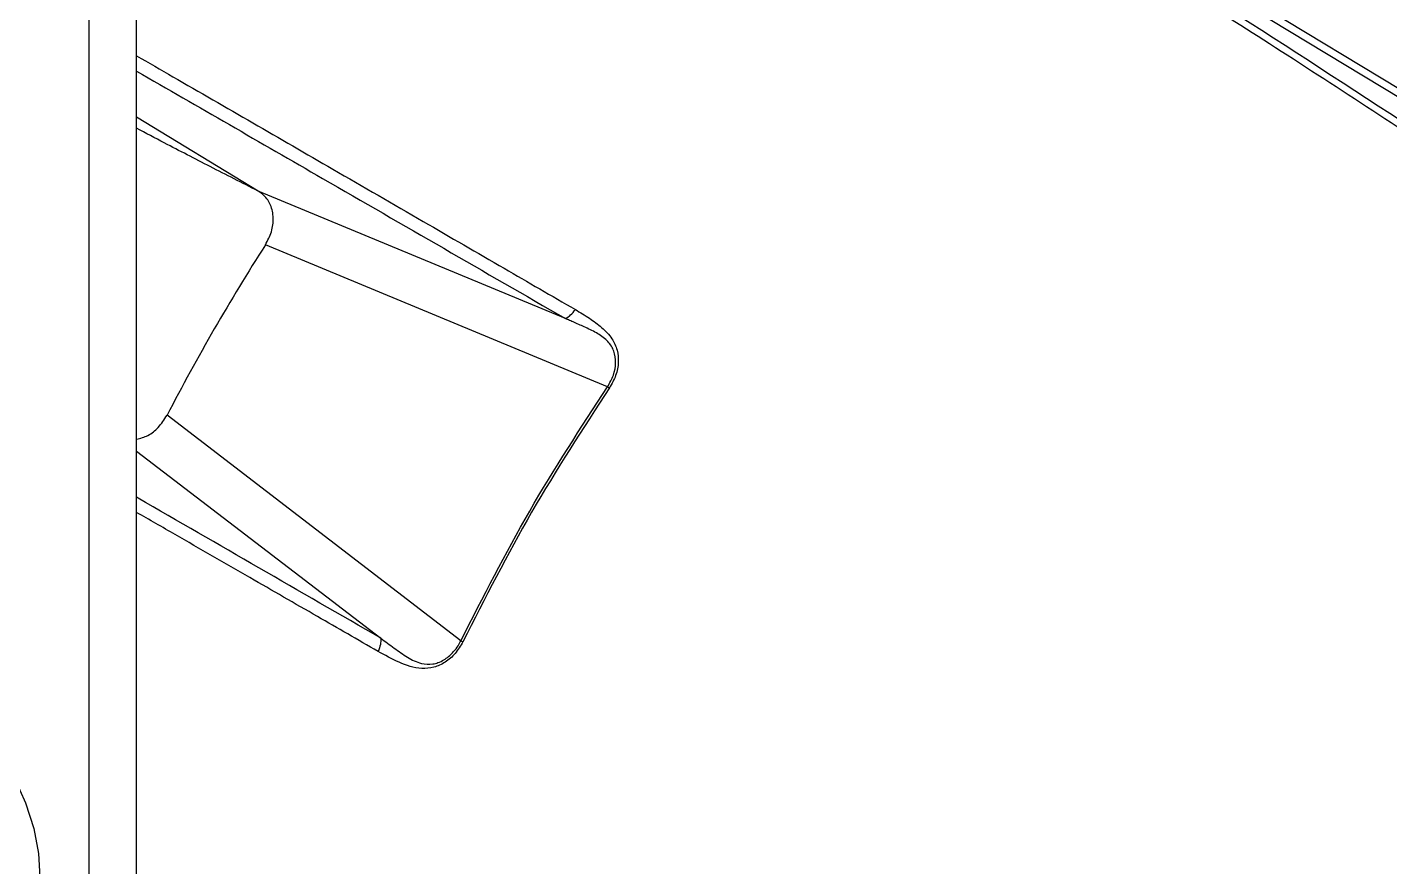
# Model space of a CAD drawing. Extents: x 8 to 113, y 0 to 87.
# Drawn here: x 78.046 to 81.853, y 7.15 to 9.496 of the extents above; entities that cross this region are included whole.
import ezdxf

# ---------------------------------------------------------------- set-up
doc = ezdxf.new("R2010")
doc.units = 0
doc.header["$MEASUREMENT"] = 0
doc.layers.add('OBJECT', color=7, linetype='CONTINUOUS')

msp = doc.modelspace()

# ---------------------------------------------------------------- linework, layer by layer
at = {"layer": 'OBJECT'}
for p, q in [((78.3515, 5.1097), (78.3515, 12.4362)), ((78.2186, 5.0329), (78.2186, 12.3594)), ((83.9289, 8.0584), (80.9233, 9.8776)), ((83.9392, 8.0759), (80.9336, 9.8951)), ((78.6914, 9.0378), (78.3515, 9.244)), ((79.5501, 8.6814), (78.6914, 9.0378)), ((79.6677, 8.491), (78.7116, 8.8876)), ((79.2581, 7.7816), (78.4366, 8.4113)), ((78.3515, 8.3114), (79.0344, 7.7883)), ((79.0344, 7.7883), (79.0345, 7.7882)), ((79.2581, 7.7816), (79.2635, 7.7786))]:
    msp.add_line(p, q, dxfattribs=at)
at = {"layer": 'OBJECT', "flags": 128}
msp.add_lwpolyline([(77.5535, 7.6854), (77.563, 7.6905), (77.6071, 7.704), (77.6565, 7.7047), (77.7095, 7.6926), (77.7646, 7.668), (77.82, 7.6319), (77.8738, 7.5853), (77.9243, 7.5298), (77.97, 7.4671), (78.0093, 7.3992), (78.041, 7.3283), (78.064, 7.2568), (78.0777, 7.1868), (78.0815, 7.1207), (78.0754, 7.0606), (78.0596, 7.0083), (78.0345, 6.9657), (78.001, 6.934), (77.991, 6.9276)], dxfattribs=at)
at = {"layer": 'OBJECT'}
msp.add_arc((83.7973, 5.6338), 6.0375, 147.38935, 152.61065, dxfattribs=at)
for points, knots in [([(83.6284, 8.0183), (83.464, 8.1348), (83.1297, 8.3716), (82.6188, 8.7227), (82.0904, 9.0771), (81.5601, 9.4231), (81.0325, 9.7581), (80.5122, 10.0793), (79.9882, 10.3944), (79.6374, 10.5976), (79.4614, 10.6995)], [0, 0, 0, 0, 0.118989, 0.241992, 0.369009, 0.500039, 0.623805, 0.748387, 0.873785, 1, 1, 1, 1]), ([(79.4714, 10.7171), (79.82, 10.5135), (80.5173, 10.1063), (81.5611, 9.4501), (82.6027, 8.7644), (83.2939, 8.2782), (83.6395, 8.0351)], [0, 0, 0, 0, 0.25003, 0.500058, 0.750055, 1, 1, 1, 1]), ([(78.3515, 9.416), (78.3854, 9.3965), (78.4932, 9.3342), (78.676, 9.2286), (78.9092, 9.0938), (79.1434, 8.9583), (79.3692, 8.8275), (79.5113, 8.7452), (79.5777, 8.7068)], [0, 0, 0, 0, 0.083773, 0.267021, 0.450258, 0.655967, 0.839215, 1, 1, 1, 1]), ([(78.3515, 9.3732), (78.5243, 9.2735), (78.9197, 9.0453), (79.323, 8.8125), (79.5501, 8.6814)], [0, 0, 0, 0, 0.436927, 1, 1, 1, 1]), ([(78.6914, 9.0378), (78.6467, 9.0606), (78.559, 9.1053), (78.4456, 9.1636), (78.3773, 9.1998), (78.3515, 9.2134)], [0, 0, 0, 0, 0.391861, 0.76998, 1, 1, 1, 1]), ([(78.7116, 8.8876), (78.7179, 8.8997), (78.7305, 8.9239), (78.7355, 8.9635), (78.7282, 8.999), (78.7114, 9.0241), (78.697, 9.034), (78.6914, 9.0378)], [0, 0, 0, 0, 0.217936, 0.435232, 0.661573, 0.868603, 1, 1, 1, 1]), ([(79.5502, 8.6814), (79.555, 8.6844), (79.5648, 8.6905), (79.5734, 8.7014), (79.5777, 8.7068)], [0, 0, 0, 0, 0.500003, 1, 1, 1, 1]), ([(79.6677, 8.491), (79.6737, 8.5018), (79.686, 8.5233), (79.692, 8.5584), (79.6871, 8.5913), (79.6696, 8.6196), (79.6409, 8.6402), (79.608, 8.6561), (79.5812, 8.668), (79.5622, 8.6762), (79.5538, 8.6798), (79.5502, 8.6814)], [0, 0, 0, 0, 0.123067, 0.246585, 0.369053, 0.491538, 0.630311, 0.772463, 0.899411, 0.955665, 1, 1, 1, 1]), ([(79.5777, 8.7068), (79.591, 8.6989), (79.6166, 8.6836), (79.6521, 8.6576), (79.6798, 8.6287), (79.6958, 8.5948), (79.6993, 8.5593), (79.6924, 8.5223), (79.6794, 8.4993), (79.673, 8.4879)], [0, 0, 0, 0, 0.175155, 0.335953, 0.499736, 0.628069, 0.749937, 0.875049, 1, 1, 1, 1]), ([(79.2581, 7.7816), (79.3199, 7.9035), (79.4437, 8.1474), (79.593, 8.3764), (79.6677, 8.491)], [0, 0, 0, 0, 0.499779, 1, 1, 1, 1]), ([(79.6677, 8.491), (79.6686, 8.4905), (79.6704, 8.4894), (79.6721, 8.4884), (79.673, 8.4879)], [0, 0, 0, 0, 0.500001, 1, 1, 1, 1]), ([(79.673, 8.4879), (79.5984, 8.3733), (79.4492, 8.1442), (79.3254, 7.9005), (79.2635, 7.7786)], [0, 0, 0, 0, 0.500003, 1, 1, 1, 1]), ([(78.3515, 8.3443), (78.3623, 8.3472), (78.384, 8.353), (78.4144, 8.3768), (78.429, 8.3995), (78.4366, 8.4113)], [0, 0, 0, 0, 0.320872, 0.646441, 1, 1, 1, 1]), ([(79.0345, 7.7882), (78.8067, 7.9197), (78.5776, 8.052), (78.3529, 8.1817), (78.3515, 8.1825)], [0, 0, 0, 0, 0.9937749, 1, 1, 1, 1]), ([(79.0262, 7.7516), (78.9698, 7.7841), (78.8501, 7.8531), (78.6611, 7.9618), (78.4926, 8.0588), (78.3875, 8.1194), (78.3515, 8.1401)], [0, 0, 0, 0, 0.249548, 0.52926, 0.839137, 1, 1, 1, 1]), ([(79.0345, 7.7882), (79.0343, 7.7824), (79.0339, 7.771), (79.0288, 7.7581), (79.0262, 7.7516)], [0, 0, 0, 0, 0.499993, 1, 1, 1, 1]), ([(79.2635, 7.7786), (79.2568, 7.7673), (79.2433, 7.7446), (79.2146, 7.7202), (79.1822, 7.7054), (79.1371, 7.7017), (79.0842, 7.7196), (79.0455, 7.741), (79.0262, 7.7516)], [0, 0, 0, 0, 0.125023, 0.25026, 0.372599, 0.500558, 0.750171, 1, 1, 1, 1]), ([(79.0345, 7.7882), (79.0467, 7.7791), (79.0712, 7.7608), (79.1078, 7.7349), (79.1437, 7.7162), (79.1736, 7.7146), (79.1949, 7.7201), (79.2096, 7.7272), (79.2244, 7.7376), (79.2379, 7.7506), (79.2497, 7.7658), (79.2556, 7.7768), (79.2581, 7.7816)], [0, 0, 0, 0, 0.167655, 0.336418, 0.499288, 0.624454, 0.681335, 0.749951, 0.805261, 0.875044, 0.945879, 1, 1, 1, 1])]:
    msp.add_open_spline(points, degree=3, knots=knots, dxfattribs=at)

doc.saveas('drawing.dxf')
